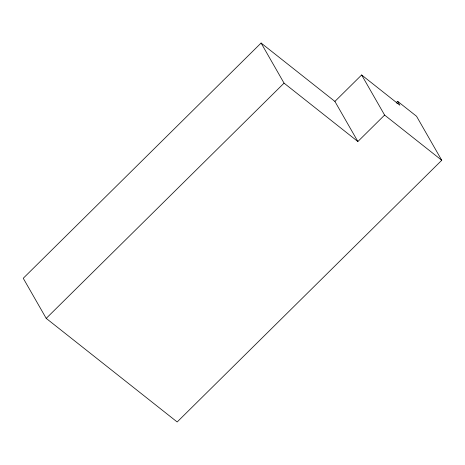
<?xml version="1.0" encoding="UTF-8"?>
<svg xmlns="http://www.w3.org/2000/svg" width="465" height="465" viewBox="0 0 465 465"><rect width="100%" height="100%" fill="white"/><g stroke="black" fill="none" stroke-linecap="round" stroke-linejoin="round"><path stroke-width="0.7" d="M334.905 101.422L361.636 74.975L384.607 115.076L357.87 141.523L334.905 101.422L261.086 43.03L23.25 278.273L46.215 318.374L177.177 421.97L441.75 160.28L416.547 116.273L397.622 101.306L396.54 102.376L397.18 103.492M46.215 318.374L284.051 83.13L261.086 43.03M361.636 74.975L399.859 105.212L397.622 101.306M384.607 115.076L441.75 160.28M284.051 83.13L357.87 141.523"/></g></svg>
